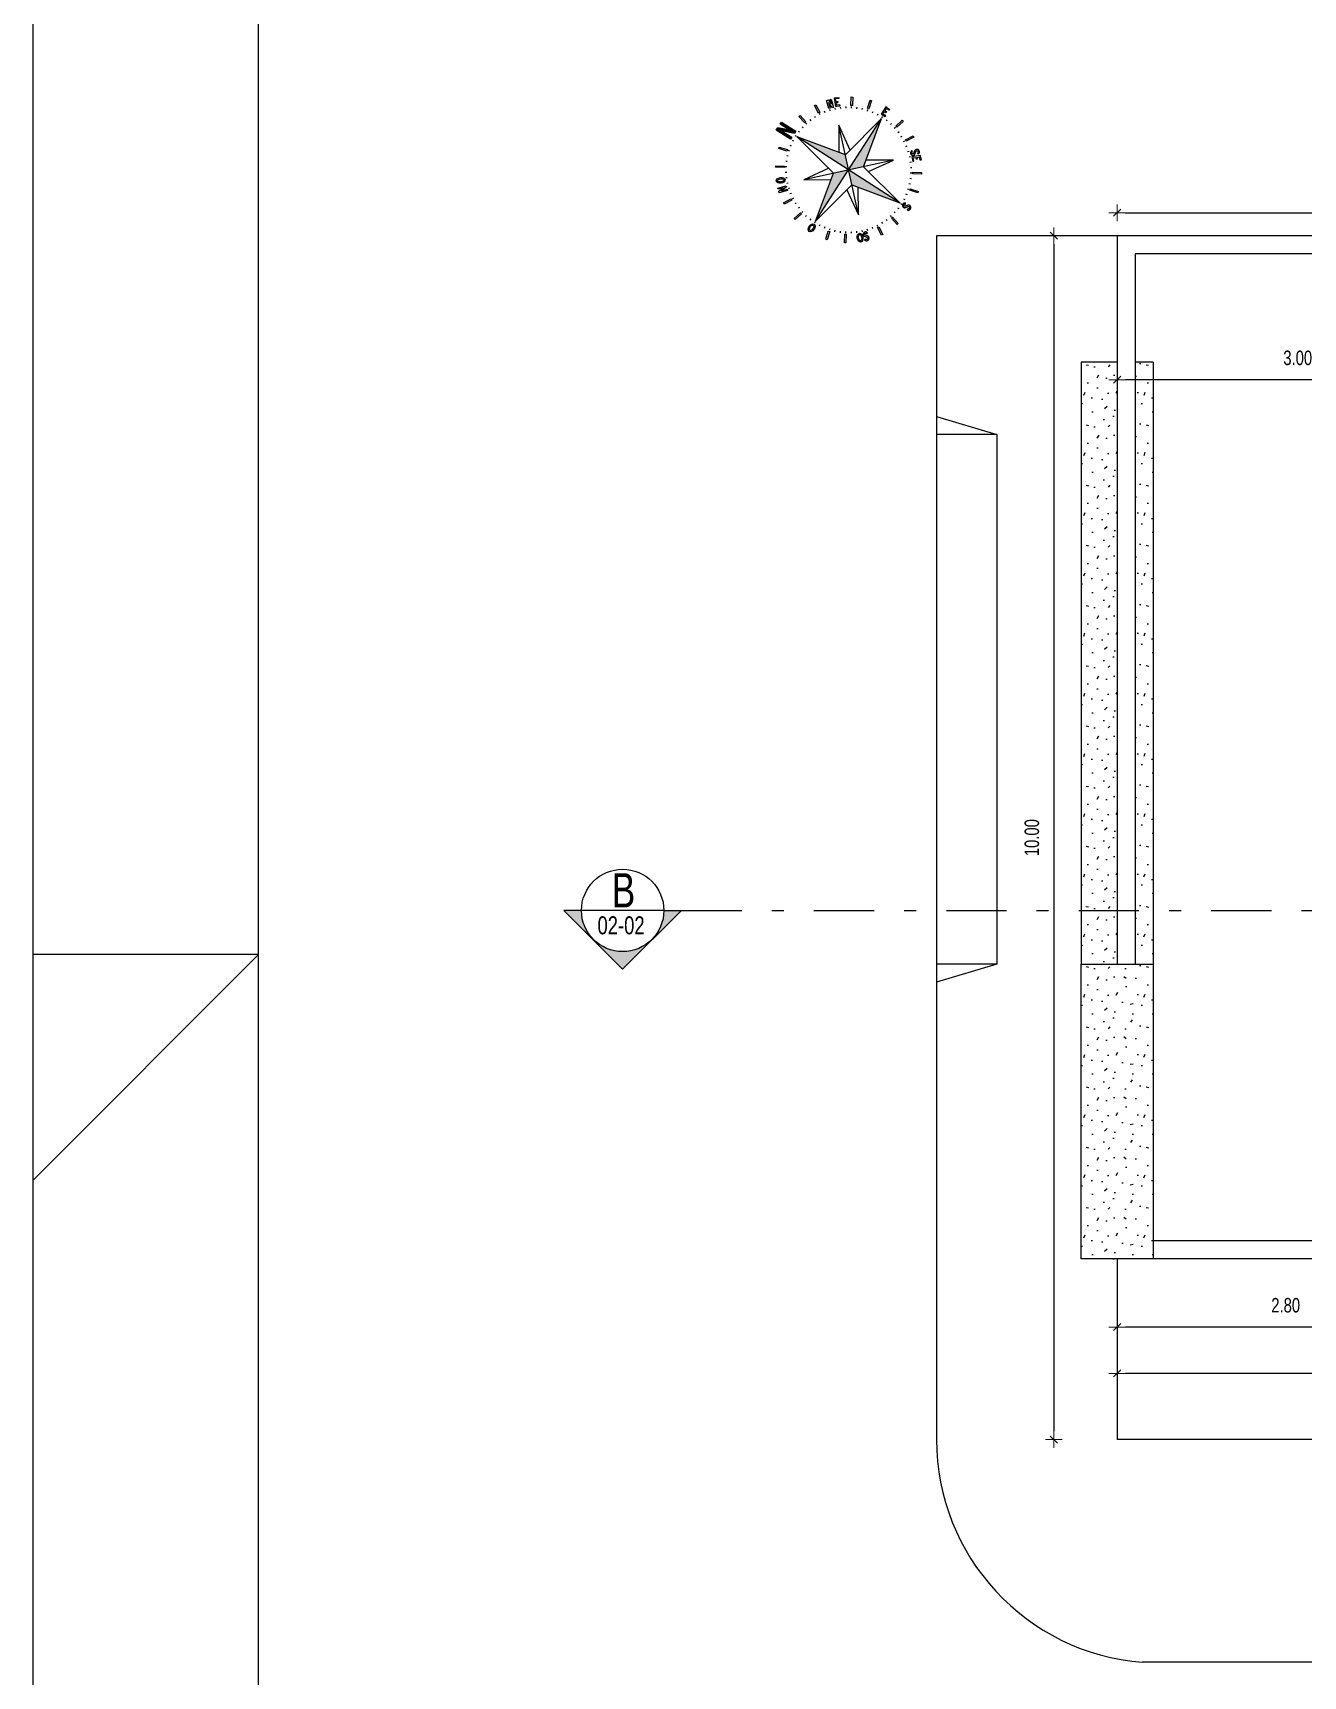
# Model space of a CAD drawing. Extents: x 425 to 531, y 796 to 840.
# Drawn here: x 424.54 to 435.09, y 812.02 to 825.67 of the extents above; entities that cross this region are included whole.
import ezdxf

# ---------------------------------------------------------------- set-up
doc = ezdxf.new("R2010")
doc.units = 0
doc.header["$MEASUREMENT"] = 0
doc.header["$PDSIZE"] = -5
doc.linetypes.add('CONTINU', pattern=[0])
doc.linetypes.add('DASHDOT', pattern=[1, 0.5, -0.25, 0, -0.25])
doc.layers.get('0').update_dxf_attribs({"linetype": 'CONTINUOUS'})
doc.layers.get('Defpoints').update_dxf_attribs({"linetype": 'CONTINUOUS'})
for name, color, linetype in [('AR-TXT', 1, 'CONTINUOUS'), ('LAYER4', 7, 'CONTINUOUS'), ('LAYER5', 8, 'CONTINUOUS'), ('LAYER7', 4, 'CONTINUOUS'), ('TXT', 2, 'CONTINUOUS')]:
    doc.layers.add(name, color=color, linetype=linetype)
doc.layers.add('E-Pen-C', color=4, linetype='CONTINUOUS', lineweight=15)
doc.layers.add('E-Pen-G', color=3, linetype='CONTINUOUS', lineweight=30)
doc.styles.add('F2', font='swisscl.ttf')
doc.dimstyles.new('DIMENSION-1', dxfattribs={"dimtxt": 0.11, "dimasz": 0.07, "dimexe": 1, "dimexo": 0, "dimgap": 0.12, "dimtad": 1, "dimzin": 7, "dimdsep": 46, "dimtxsty": 'F2', "dimblk1": 'TRACO', "dimblk2": 'TRACO', "dimsah": 1, "dimcen": 1, "dimse1": 1, "dimse2": 1, "dimclrd": 256, "dimclre": 256, "dimclrt": 6, "dimadec": 0, "dimazin": 0, "dimtfac": 1, "dimtix": 1, "dimtmove": 2, "dimatfit": 3, "dimldrblk": 'TRACO', "dimfxl": 1, "dimtolj": 1, "dimtzin": 0, "dimarcsym": 0})

# ---------------------------------------------------------------- blocks, each defined once
blk = doc.blocks.new('TRACO')
at = {"layer": 'E-Pen-C'}
for p, q in [((-1, 0), (1, 0)), ((0, 1), (0, -1))]:
    blk.add_line(p, q, dxfattribs=at)
at = {"layer": 'E-Pen-G'}
blk.add_line((-0.42, -0.42), (0.42, 0.42), dxfattribs=at)
blk = doc.blocks.new('*D232')
at = {"color": 4, "lineweight": -2, "transparency": 16777216}
blk.add_line((453.475, 814.532), (433.615, 814.532), dxfattribs=at)
at = {"layer": 'Defpoints', "color": 0, "linetype": 'CONTINU', "transparency": 16777216}
for p in [(433.545, 815.314), (453.545, 815.314), (433.545, 814.532)]:
    blk.add_point(p, dxfattribs=at)
at = {"color": 4, "linetype": 'CONTINU', "lineweight": -2, "transparency": 16777216, "xscale": 0.07, "yscale": 0.07, "zscale": 0.07, "rotation": 180}
blk.add_blockref('TRACO', (433.545, 814.532), dxfattribs=at)
at = {"color": 4, "linetype": 'CONTINU', "lineweight": -2, "transparency": 16777216, "xscale": 0.07, "yscale": 0.07, "zscale": 0.07}
blk.add_blockref('TRACO', (453.545, 814.532), dxfattribs=at)
at = {"color": 4, "linetype": 'CONTINU', "transparency": 16777216, "insert": (443.545, 814.714), "char_height": 0.12, "attachment_point": 5, "style": 'F2'}
blk.add_mtext('\\A1;20.00', dxfattribs=at)
blk = doc.blocks.new('*D233')
at = {"color": 4, "lineweight": -2, "transparency": 16777216}
blk.add_line((436.275, 814.917), (433.615, 814.917), dxfattribs=at)
at = {"layer": 'Defpoints', "color": 0, "linetype": 'CONTINU', "transparency": 16777216}
for p in [(436.345, 815.507), (433.545, 815.314), (433.545, 814.917)]:
    blk.add_point(p, dxfattribs=at)
at = {"color": 4, "linetype": 'CONTINU', "lineweight": -2, "transparency": 16777216, "xscale": 0.07, "yscale": 0.07, "zscale": 0.07, "rotation": 180}
blk.add_blockref('TRACO', (433.545, 814.917), dxfattribs=at)
at = {"color": 4, "linetype": 'CONTINU', "lineweight": -2, "transparency": 16777216, "xscale": 0.07, "yscale": 0.07, "zscale": 0.07}
blk.add_blockref('TRACO', (436.345, 814.917), dxfattribs=at)
at = {"color": 4, "linetype": 'CONTINU', "transparency": 16777216, "insert": (434.945, 815.098), "char_height": 0.12, "attachment_point": 5, "style": 'F2'}
blk.add_mtext('\\A1;2.80', dxfattribs=at)
blk = doc.blocks.new('*D236')
at = {"color": 4, "lineweight": -2, "transparency": 16777216}
blk.add_line((436.475, 822.787), (433.615, 822.787), dxfattribs=at)
at = {"layer": 'Defpoints', "color": 0, "linetype": 'CONTINU', "transparency": 16777216}
for p in [(433.545, 822.787), (436.545, 822.483), (433.545, 822.428)]:
    blk.add_point(p, dxfattribs=at)
at = {"color": 4, "linetype": 'CONTINU', "lineweight": -2, "transparency": 16777216, "xscale": 0.07, "yscale": 0.07, "zscale": 0.07, "rotation": 180}
blk.add_blockref('TRACO', (433.545, 822.787), dxfattribs=at)
at = {"color": 4, "linetype": 'CONTINU', "lineweight": -2, "transparency": 16777216, "xscale": 0.07, "yscale": 0.07, "zscale": 0.07}
blk.add_blockref('TRACO', (436.545, 822.787), dxfattribs=at)
at = {"color": 4, "linetype": 'CONTINU', "transparency": 16777216, "insert": (435.045, 822.968), "char_height": 0.12, "attachment_point": 5, "style": 'F2'}
blk.add_mtext('\\A1;3.00', dxfattribs=at)
blk = doc.blocks.new('*D291')
at = {"color": 4, "linetype": 'Continuous', "lineweight": -2, "transparency": 16777216}
blk.add_line((433.615, 824.174), (453.475, 824.174), dxfattribs=at)
at = {"layer": 'Defpoints', "color": 0, "linetype": 'CONTINU', "transparency": 16777216}
for p in [(453.545, 824.174), (433.545, 823.983), (453.545, 823.983)]:
    blk.add_point(p, dxfattribs=at)
at = {"color": 4, "linetype": 'CONTINU', "lineweight": -2, "transparency": 16777216, "xscale": 0.07, "yscale": 0.07, "zscale": 0.07, "rotation": 180}
blk.add_blockref('TRACO', (433.545, 824.174), dxfattribs=at)
at = {"color": 4, "linetype": 'CONTINU', "lineweight": -2, "transparency": 16777216, "xscale": 0.07, "yscale": 0.07, "zscale": 0.07}
blk.add_blockref('TRACO', (453.545, 824.174), dxfattribs=at)
at = {"color": 4, "linetype": 'CONTINU', "transparency": 16777216, "insert": (443.545, 824.356), "char_height": 0.12, "attachment_point": 5, "style": 'F2'}
blk.add_mtext('\\A1;20.00', dxfattribs=at)
blk = doc.blocks.new('*D296')
at = {"color": 4, "linetype": 'Continuous', "lineweight": -2, "transparency": 16777216}
blk.add_line((433.019, 823.913), (433.019, 814.053), dxfattribs=at)
at = {"layer": 'Defpoints', "color": 0, "linetype": 'CONTINU', "transparency": 16777216}
for p in [(433.258, 823.983), (433.019, 813.983), (433.258, 813.983)]:
    blk.add_point(p, dxfattribs=at)
at = {"color": 4, "linetype": 'CONTINU', "lineweight": -2, "transparency": 16777216, "xscale": 0.07, "yscale": 0.07, "zscale": 0.07}
for p, rotation in [((433.019, 823.983), 90), ((433.019, 813.983), 270)]:
    blk.add_blockref('TRACO', p, dxfattribs=dict(at, rotation=rotation))
at = {"color": 4, "linetype": 'CONTINU', "transparency": 16777216, "insert": (432.837, 818.983), "char_height": 0.12, "attachment_point": 5, "rotation": 90, "style": 'F2'}
blk.add_mtext('\\A1;10.00', dxfattribs=at)
blk = doc.blocks.new('A$C52F82244')
at = {"layer": 'LAYER5'}
blk.add_hatch(color=2, dxfattribs=at).paths.add_polyline_path([(0.5, 0.85), (0, 0.35), (0.15, 0.35, -1), (0.85, 0.35), (1, 0.35)])
at = {"layer": 'LAYER4', "color": 2}
blk.add_line((0.15, 0.35), (0.85, 0.35), dxfattribs=at)
at = {"layer": 'LAYER7', "color": 2}
for p, q in [((0.5, 0.85), (0, 0.35)), ((0.5, 0.85), (1, 0.35)), ((0.15, 0.35), (0, 0.35)), ((0.85, 0.35), (1, 0.35))]:
    blk.add_line(p, q, dxfattribs=at)
blk.add_circle((0.5, 0.35), 0.35, dxfattribs=at)
blk = doc.blocks.new('al-norte')
at = {"layer": 'TXT'}
for points in [[(0.055, 2.221), (-0.065, 2.532), (-0.092, 2.532), (-0.167, 2.532), (-0.167, 2.01), (-0.092, 2.01), (-0.092, 2.379), (0.055, 2.001), (0.131, 2.001), (0.131, 2.531), (0.055, 2.531)], [(0.007, 1.875), (0, 0), (0.333, 0.33)]]:
    blk.add_hatch(color=7, dxfattribs=at).paths.add_polyline_path(points)
h = blk.add_hatch(color=7, dxfattribs=at)
h.paths.add_polyline_path([(0, 0), (0.33, -0.333), (1.875, -0.007)])
h.paths.add_polyline_path([(0, 0), (-0.333, -0.33), (-0.007, -1.875)])
h.paths.add_polyline_path([(0, 0), (-0.33, 0.333), (-1.875, 0.007)])
at = {"layer": 'TXT', "color": 7}
for p, q in [((-0.092, 2.532), (-0.065, 2.532)), ((-0.065, 2.532), (0.055, 2.221)), ((-0.596, 2.16), (-0.551, 2.172)), ((-0.528, 1.906), (-0.596, 2.16)), ((-0.551, 2.172), (-0.483, 1.919)), ((0.055, 2.001), (-0.092, 2.379)), ((-1.662, 1.499), (-1.637, 1.528)), ((-1.637, 1.528), (-1.438, 1.353)), ((-1.135, 1.932), (-1.094, 1.956)), ((-1.003, 1.705), (-1.135, 1.932)), ((-1.083, 1.559), (-1.11, 1.597)), ((-1.094, 1.956), (-0.963, 1.728)), ((-0.963, 1.728), (-1.003, 1.705)), ((-0.943, 1.647), (-0.967, 1.688)), ((-0.796, 1.723), (-0.816, 1.766)), ((-0.643, 1.786), (-0.659, 1.83)), ((-0.483, 1.919), (-0.528, 1.906)), ((-0.485, 1.835), (-0.497, 1.881)), ((-0.323, 1.871), (-0.331, 1.917)), ((0.007, 1.875), (-0.33, 0.333)), ((-0.159, 1.892), (-0.163, 1.938)), ((-0.007, -1.875), (0.007, 1.875)), ((0.007, 1.898), (0.007, 1.945)), ((0.333, 0.33), (0.007, 1.875)), ((0.172, 1.891), (0.176, 1.937)), ((0.336, 1.868), (0.344, 1.915)), ((0.498, 1.832), (0.51, 1.877)), ((0.656, 1.782), (0.672, 1.826)), ((0.808, 1.718), (0.828, 1.76)), ((0.955, 1.641), (0.979, 1.681)), ((1.094, 1.551), (1.121, 1.59)), ((1.343, 1.446), (1.415, 1.635)), ((1.476, 1.683), (1.417, 1.527)), ((1.466, 1.692), (1.476, 1.683)), ((-1.949, 1.106), (-1.925, 1.146)), ((-1.721, 0.975), (-1.949, 1.106)), ((-1.925, 1.146), (-1.698, 1.015)), ((-1.736, 1.416), (-1.711, 1.444)), ((-1.54, 1.244), (-1.736, 1.416)), ((-1.698, 1.015), (-1.721, 0.975)), ((-1.711, 1.444), (-1.702, 1.454)), ((-1.702, 1.454), (-1.546, 1.396)), ((-1.546, 1.396), (-1.662, 1.499)), ((-1.654, 1.393), (-1.515, 1.272)), ((-1.463, 1.324), (-1.654, 1.393)), ((-1.551, 1.094), (-1.59, 1.121)), ((-1.515, 1.272), (-1.54, 1.244)), ((-1.45, 1.225), (-1.486, 1.256)), ((-1.438, 1.353), (-1.463, 1.324)), ((-1.338, 1.347), (-1.371, 1.38)), ((-1.215, 1.459), (-1.245, 1.495)), ((1.225, 1.45), (1.256, 1.486)), ((1.347, 1.338), (1.38, 1.371)), ((1.459, 1.215), (1.495, 1.245)), ((1.538, 1.43), (1.572, 1.393)), ((1.559, 1.083), (1.597, 1.11)), ((1.561, 1.452), (1.596, 1.414)), ((1.596, 1.414), (1.572, 1.393)), ((1.705, 1.003), (1.932, 1.135)), ((1.956, 1.094), (1.728, 0.963)), ((1.932, 1.135), (1.956, 1.094)), ((-2.169, 0.564), (-2.156, 0.609)), ((-1.915, 0.496), (-2.169, 0.564)), ((-2.156, 0.609), (-1.903, 0.541)), ((-1.903, 0.541), (-1.915, 0.496)), ((-1.832, 0.498), (-1.877, 0.51)), ((-1.782, 0.656), (-1.826, 0.672)), ((-1.718, 0.808), (-1.76, 0.828)), ((-1.641, 0.955), (-1.681, 0.979)), ((-0.998, -0.991), (0.998, 0.991)), ((-0.285, 0.538), (-0.991, 0.998)), ((0.991, -0.998), (-0.991, 0.998)), ((-0.991, 0.998), (-0.536, 0.289)), ((0.998, 0.991), (0.289, 0.536)), ((0.538, 0.285), (0.998, 0.991)), ((1.647, 0.943), (1.688, 0.967)), ((1.728, 0.963), (1.705, 1.003)), ((1.723, 0.796), (1.766, 0.816)), ((1.786, 0.643), (1.83, 0.659)), ((-1.898, 0.007), (-1.945, 0.007)), ((-1.891, 0.172), (-1.937, 0.176)), ((-1.868, 0.336), (-1.915, 0.344)), ((-1.875, 0.007), (-0.33, 0.333)), ((-1.875, 0.007), (-0.333, -0.33)), ((-1.875, 0.007), (1.875, -0.007)), ((1.875, -0.007), (0.333, 0.33)), ((1.835, 0.485), (1.881, 0.497)), ((1.871, 0.323), (1.917, 0.331)), ((1.892, 0.159), (1.938, 0.163)), ((1.986, 0.075), (1.986, 0.034)), ((2.246, 0.075), (1.986, 0.075)), ((1.986, 0.034), (1.986, -0.068)), ((2.017, 0.034), (2.1, 0.034)), ((2.017, -0.068), (2.017, 0.034)), ((2.1, 0.034), (2.1, -0.017)), ((2.132, 0.034), (2.214, 0.034)), ((2.132, 0.034), (2.132, -0.017)), ((2.214, -0.068), (2.214, 0.034)), ((2.246, 0.034), (2.246, 0.075)), ((2.246, 0.034), (2.246, -0.068)), ((-2.172, -0.551), (-1.919, -0.483)), ((-1.892, -0.159), (-1.938, -0.163)), ((-1.919, -0.483), (-1.906, -0.528)), ((-1.871, -0.323), (-1.917, -0.331)), ((-1.835, -0.485), (-1.881, -0.497)), ((-0.538, -0.285), (-0.998, -0.991)), ((-0.333, -0.33), (-0.007, -1.875)), ((-0.007, -1.875), (0.33, -0.333)), ((0.33, -0.333), (1.875, -0.007)), ((0.991, -0.998), (0.536, -0.289)), ((1.832, -0.498), (1.877, -0.51)), ((1.868, -0.336), (1.915, -0.344)), ((1.891, -0.172), (1.937, -0.176)), ((1.898, -0.007), (1.945, -0.007)), ((1.903, -0.541), (1.915, -0.496)), ((1.915, -0.496), (2.169, -0.564)), ((1.986, -0.068), (2.017, -0.068)), ((2.132, -0.017), (2.1, -0.017)), ((2.246, -0.068), (2.214, -0.068)), ((-2.16, -0.596), (-2.172, -0.551)), ((-1.906, -0.528), (-2.16, -0.596)), ((-1.956, -1.094), (-1.728, -0.963)), ((-1.705, -1.003), (-1.932, -1.135)), ((-1.786, -0.643), (-1.83, -0.659)), ((-1.723, -0.796), (-1.766, -0.816)), ((-1.728, -0.963), (-1.705, -1.003)), ((-1.647, -0.943), (-1.688, -0.967)), ((-0.998, -0.991), (-0.289, -0.536)), ((0.285, -0.538), (0.991, -0.998)), ((1.641, -0.955), (1.681, -0.979)), ((1.698, -1.015), (1.721, -0.975)), ((1.718, -0.808), (1.76, -0.828)), ((1.721, -0.975), (1.949, -1.106)), ((1.782, -0.656), (1.826, -0.672)), ((2.156, -0.609), (1.903, -0.541)), ((2.169, -0.564), (2.156, -0.609)), ((-1.932, -1.135), (-1.956, -1.094)), ((-1.559, -1.083), (-1.597, -1.11)), ((-1.459, -1.215), (-1.495, -1.245)), ((-1.454, -1.487), (-1.455, -1.494)), ((-1.455, -1.494), (-1.455, -1.502)), ((-1.455, -1.502), (-1.454, -1.51)), ((-1.453, -1.479), (-1.454, -1.487)), ((-1.454, -1.51), (-1.451, -1.525)), ((-1.451, -1.471), (-1.453, -1.479)), ((-1.448, -1.464), (-1.451, -1.471)), ((-1.444, -1.457), (-1.448, -1.464)), ((-1.439, -1.451), (-1.444, -1.457)), ((-1.434, -1.445), (-1.439, -1.451)), ((-1.428, -1.44), (-1.434, -1.445)), ((-1.421, -1.436), (-1.428, -1.44)), ((-1.414, -1.432), (-1.421, -1.436)), ((-1.407, -1.43), (-1.414, -1.432)), ((-1.411, -1.497), (-1.41, -1.49)), ((-1.409, -1.513), (-1.411, -1.497)), ((-1.41, -1.49), (-1.409, -1.486)), ((-1.409, -1.486), (-1.408, -1.483)), ((-1.406, -1.528), (-1.409, -1.513)), ((-1.408, -1.483), (-1.404, -1.476)), ((-1.399, -1.429), (-1.407, -1.43)), ((-1.404, -1.476), (-1.398, -1.471)), ((-1.391, -1.428), (-1.399, -1.429)), ((-1.398, -1.471), (-1.391, -1.467)), ((-1.383, -1.428), (-1.391, -1.428)), ((-1.391, -1.467), (-1.387, -1.466)), ((-1.387, -1.466), (-1.383, -1.465)), ((-1.375, -1.429), (-1.383, -1.428)), ((-1.383, -1.465), (-1.38, -1.465)), ((-1.347, -1.338), (-1.38, -1.371)), ((-1.38, -1.465), (-1.376, -1.467)), ((-1.376, -1.467), (-1.372, -1.468)), ((-1.368, -1.43), (-1.375, -1.429)), ((-1.372, -1.468), (-1.369, -1.471)), ((-1.369, -1.471), (-1.363, -1.476)), ((-1.36, -1.432), (-1.368, -1.43)), ((-1.363, -1.476), (-1.358, -1.482)), ((-1.353, -1.436), (-1.36, -1.432)), ((-1.358, -1.482), (-1.354, -1.489)), ((-1.354, -1.489), (-1.352, -1.496)), ((-1.347, -1.44), (-1.353, -1.436)), ((-1.352, -1.496), (-1.35, -1.503)), ((-1.35, -1.511), (-1.351, -1.527)), ((-1.35, -1.503), (-1.35, -1.511)), ((-1.341, -1.445), (-1.347, -1.44)), ((-1.335, -1.45), (-1.341, -1.445)), ((-1.33, -1.456), (-1.335, -1.45)), ((-1.325, -1.463), (-1.33, -1.456)), ((-1.321, -1.469), (-1.325, -1.463)), ((-1.318, -1.476), (-1.321, -1.469)), ((-1.315, -1.484), (-1.318, -1.476)), ((-1.313, -1.491), (-1.315, -1.484)), ((-1.313, -1.499), (-1.313, -1.491)), ((-1.312, -1.53), (-1.313, -1.499)), ((-1.225, -1.45), (-1.256, -1.486)), ((1.215, -1.459), (1.245, -1.495)), ((1.354, -1.453), (1.278, -1.521)), ((1.299, -1.545), (1.375, -1.476)), ((1.338, -1.347), (1.371, -1.38)), ((1.385, -1.425), (1.354, -1.453)), ((1.375, -1.476), (1.43, -1.538)), ((1.559, -1.619), (1.385, -1.425)), ((1.429, -1.375), (1.428, -1.383)), ((1.428, -1.383), (1.428, -1.391)), ((1.428, -1.391), (1.429, -1.399)), ((1.43, -1.368), (1.429, -1.375)), ((1.429, -1.399), (1.43, -1.407)), ((1.432, -1.36), (1.43, -1.368)), ((1.43, -1.407), (1.432, -1.414)), ((1.436, -1.353), (1.432, -1.36)), ((1.432, -1.414), (1.436, -1.421)), ((1.44, -1.347), (1.436, -1.353)), ((1.436, -1.421), (1.44, -1.428)), ((1.445, -1.341), (1.44, -1.347)), ((1.44, -1.428), (1.445, -1.434)), ((1.45, -1.335), (1.445, -1.341)), ((1.445, -1.434), (1.451, -1.439)), ((1.45, -1.225), (1.486, -1.256)), ((1.456, -1.33), (1.45, -1.335)), ((1.451, -1.439), (1.457, -1.444)), ((1.463, -1.325), (1.456, -1.33)), ((1.457, -1.444), (1.464, -1.448)), ((1.469, -1.321), (1.463, -1.325)), ((1.464, -1.448), (1.471, -1.451)), ((1.465, -1.38), (1.467, -1.376)), ((1.465, -1.383), (1.465, -1.38)), ((1.466, -1.387), (1.465, -1.383)), ((1.467, -1.391), (1.466, -1.387)), ((1.467, -1.376), (1.468, -1.372)), ((1.471, -1.398), (1.467, -1.391)), ((1.468, -1.372), (1.471, -1.369)), ((1.476, -1.318), (1.469, -1.321)), ((1.471, -1.369), (1.476, -1.363)), ((1.476, -1.404), (1.471, -1.398)), ((1.471, -1.451), (1.479, -1.453)), ((1.484, -1.315), (1.476, -1.318)), ((1.476, -1.363), (1.482, -1.358)), ((1.483, -1.408), (1.476, -1.404)), ((1.479, -1.453), (1.487, -1.454)), ((1.482, -1.358), (1.489, -1.354)), ((1.486, -1.409), (1.483, -1.408)), ((1.491, -1.313), (1.484, -1.315)), ((1.49, -1.41), (1.486, -1.409)), ((1.487, -1.454), (1.494, -1.455)), ((1.489, -1.354), (1.496, -1.352)), ((1.497, -1.411), (1.49, -1.41)), ((1.499, -1.313), (1.491, -1.313)), ((1.494, -1.455), (1.502, -1.455)), ((1.496, -1.352), (1.503, -1.35)), ((1.513, -1.409), (1.497, -1.411)), ((1.53, -1.312), (1.499, -1.313)), ((1.502, -1.455), (1.51, -1.454)), ((1.503, -1.35), (1.511, -1.35)), ((1.51, -1.454), (1.525, -1.451)), ((1.511, -1.35), (1.527, -1.351)), ((1.528, -1.406), (1.513, -1.409)), ((1.525, -1.451), (1.555, -1.443)), ((1.527, -1.351), (1.53, -1.312)), ((1.558, -1.4), (1.528, -1.406)), ((1.551, -1.094), (1.59, -1.121)), ((1.555, -1.443), (1.57, -1.44)), ((1.573, -1.397), (1.558, -1.4)), ((1.579, -1.516), (1.564, -1.514)), ((1.565, -1.556), (1.564, -1.514)), ((1.57, -1.44), (1.578, -1.439)), ((1.589, -1.395), (1.573, -1.397)), ((1.578, -1.439), (1.586, -1.439)), ((1.586, -1.439), (1.594, -1.439)), ((1.596, -1.395), (1.589, -1.395)), ((1.594, -1.439), (1.602, -1.44)), ((1.602, -1.513), (1.595, -1.515)), ((1.604, -1.395), (1.596, -1.395)), ((1.602, -1.44), (1.609, -1.442)), ((1.609, -1.51), (1.602, -1.513)), ((1.612, -1.396), (1.604, -1.395)), ((1.609, -1.442), (1.616, -1.446)), ((1.616, -1.506), (1.609, -1.51)), ((1.619, -1.399), (1.612, -1.396)), ((1.616, -1.446), (1.622, -1.451)), ((1.623, -1.501), (1.616, -1.506)), ((1.626, -1.402), (1.619, -1.399)), ((1.622, -1.451), (1.628, -1.457)), ((1.628, -1.495), (1.623, -1.501)), ((1.633, -1.406), (1.626, -1.402)), ((1.628, -1.457), (1.631, -1.465)), ((1.632, -1.488), (1.628, -1.495)), ((1.631, -1.465), (1.633, -1.473)), ((1.633, -1.484), (1.632, -1.488)), ((1.639, -1.41), (1.633, -1.406)), ((1.633, -1.473), (1.634, -1.481)), ((1.634, -1.481), (1.633, -1.484)), ((1.645, -1.416), (1.639, -1.41)), ((1.65, -1.421), (1.645, -1.416)), ((1.649, -1.526), (1.658, -1.513)), ((1.655, -1.428), (1.65, -1.421)), ((1.659, -1.434), (1.655, -1.428)), ((1.658, -1.513), (1.667, -1.5)), ((1.663, -1.441), (1.659, -1.434)), ((1.666, -1.448), (1.663, -1.441)), ((1.669, -1.455), (1.666, -1.448)), ((1.667, -1.5), (1.67, -1.493)), ((1.671, -1.463), (1.669, -1.455)), ((1.67, -1.493), (1.672, -1.485)), ((1.672, -1.47), (1.671, -1.463)), ((1.673, -1.478), (1.672, -1.47)), ((1.672, -1.485), (1.673, -1.478)), ((1.925, -1.146), (1.698, -1.015)), ((1.949, -1.106), (1.925, -1.146)), ((-1.556, -1.565), (-1.514, -1.564)), ((-1.556, -1.565), (-1.555, -1.58)), ((-1.555, -1.58), (-1.553, -1.595)), ((-1.553, -1.595), (-1.549, -1.61)), ((-1.549, -1.61), (-1.544, -1.624)), ((-1.544, -1.624), (-1.54, -1.631)), ((-1.54, -1.631), (-1.536, -1.638)), ((-1.536, -1.638), (-1.532, -1.644)), ((-1.532, -1.644), (-1.526, -1.649)), ((-1.526, -1.649), (-1.513, -1.658)), ((-1.516, -1.579), (-1.514, -1.564)), ((-1.516, -1.587), (-1.516, -1.579)), ((-1.515, -1.595), (-1.516, -1.587)), ((-1.513, -1.602), (-1.515, -1.595)), ((-1.51, -1.609), (-1.513, -1.602)), ((-1.513, -1.658), (-1.5, -1.667)), ((-1.506, -1.616), (-1.51, -1.609)), ((-1.501, -1.623), (-1.506, -1.616)), ((-1.495, -1.628), (-1.501, -1.623)), ((-1.5, -1.667), (-1.493, -1.67)), ((-1.488, -1.632), (-1.495, -1.628)), ((-1.493, -1.67), (-1.485, -1.672)), ((-1.484, -1.633), (-1.488, -1.632)), ((-1.485, -1.672), (-1.478, -1.673)), ((-1.481, -1.634), (-1.484, -1.633)), ((-1.473, -1.633), (-1.481, -1.634)), ((-1.478, -1.673), (-1.47, -1.672)), ((-1.465, -1.631), (-1.473, -1.633)), ((-1.47, -1.672), (-1.463, -1.671)), ((-1.457, -1.628), (-1.465, -1.631)), ((-1.463, -1.671), (-1.455, -1.669)), ((-1.451, -1.622), (-1.457, -1.628)), ((-1.455, -1.669), (-1.448, -1.666)), ((-1.451, -1.525), (-1.443, -1.555)), ((-1.446, -1.616), (-1.451, -1.622)), ((-1.448, -1.666), (-1.441, -1.663)), ((-1.442, -1.609), (-1.446, -1.616)), ((-1.443, -1.555), (-1.44, -1.57)), ((-1.44, -1.602), (-1.442, -1.609)), ((-1.441, -1.663), (-1.434, -1.659)), ((-1.44, -1.57), (-1.439, -1.578)), ((-1.439, -1.594), (-1.44, -1.602)), ((-1.439, -1.578), (-1.439, -1.586)), ((-1.439, -1.586), (-1.439, -1.594)), ((-1.434, -1.659), (-1.428, -1.655)), ((-1.428, -1.655), (-1.421, -1.65)), ((-1.421, -1.65), (-1.416, -1.645)), ((-1.416, -1.645), (-1.41, -1.639)), ((-1.41, -1.639), (-1.406, -1.633)), ((-1.4, -1.558), (-1.406, -1.528)), ((-1.406, -1.633), (-1.402, -1.626)), ((-1.402, -1.626), (-1.399, -1.619)), ((-1.397, -1.573), (-1.4, -1.558)), ((-1.399, -1.619), (-1.396, -1.612)), ((-1.395, -1.589), (-1.397, -1.573)), ((-1.396, -1.612), (-1.395, -1.604)), ((-1.395, -1.596), (-1.395, -1.589)), ((-1.395, -1.604), (-1.395, -1.596)), ((-1.351, -1.527), (-1.312, -1.53)), ((-1.146, -1.925), (-1.015, -1.698)), ((-1.106, -1.949), (-1.146, -1.925)), ((-1.094, -1.551), (-1.121, -1.59)), ((-0.975, -1.721), (-1.106, -1.949)), ((-1.015, -1.698), (-0.975, -1.721)), ((-0.955, -1.641), (-0.979, -1.681)), ((-0.808, -1.718), (-0.828, -1.76)), ((-0.656, -1.782), (-0.672, -1.826)), ((-0.609, -2.156), (-0.541, -1.903)), ((-0.496, -1.915), (-0.564, -2.169)), ((-0.541, -1.903), (-0.496, -1.915)), ((-0.498, -1.832), (-0.51, -1.877)), ((-0.336, -1.868), (-0.344, -1.915)), ((-0.172, -1.891), (-0.176, -1.937)), ((-0.057, -2.012), (-0.06, -2.019)), ((-0.053, -2.005), (-0.057, -2.012)), ((-0.049, -1.999), (-0.053, -2.005)), ((-0.044, -1.993), (-0.049, -1.999)), ((-0.038, -1.988), (-0.044, -1.993)), ((-0.032, -1.983), (-0.038, -1.988)), ((-0.025, -1.979), (-0.032, -1.983)), ((-0.018, -1.975), (-0.025, -1.979)), ((-0.011, -1.973), (-0.018, -1.975)), ((-0.017, -2.021), (-0.015, -2.018)), ((-0.015, -2.018), (-0.012, -2.015)), ((-0.012, -2.015), (-0.01, -2.013)), ((-0.003, -1.972), (-0.011, -1.973)), ((-0.01, -2.013), (-0.006, -2.011)), ((-0.007, -1.898), (-0.007, -1.945)), ((-0.006, -2.011), (-0.002, -2.01)), ((0.005, -1.971), (-0.003, -1.972)), ((-0.002, -2.01), (0.002, -2.009)), ((0.002, -2.009), (0.01, -2.009)), ((0.013, -1.971), (0.005, -1.971)), ((0.01, -2.009), (0.018, -2.01)), ((0.02, -1.972), (0.013, -1.971)), ((0.018, -2.01), (0.025, -2.012)), ((0.028, -1.974), (0.02, -1.972)), ((0.025, -2.012), (0.032, -2.016)), ((0.036, -1.976), (0.028, -1.974)), ((0.032, -2.016), (0.038, -2.02)), ((0.043, -1.978), (0.036, -1.976)), ((0.05, -1.982), (0.043, -1.978)), ((0.056, -1.986), (0.05, -1.982)), ((0.053, -2.038), (0.084, -2.014)), ((0.062, -1.991), (0.056, -1.986)), ((0.084, -2.014), (0.062, -1.991)), ((0.159, -1.892), (0.163, -1.938)), ((0.323, -1.871), (0.331, -1.917)), ((0.483, -1.919), (0.528, -1.906)), ((0.551, -2.172), (0.483, -1.919)), ((0.485, -1.835), (0.497, -1.881)), ((0.528, -1.906), (0.596, -2.16)), ((0.643, -1.786), (0.659, -1.83)), ((0.796, -1.723), (0.816, -1.766)), ((0.943, -1.647), (0.967, -1.688)), ((0.963, -1.728), (1.003, -1.705)), ((1.094, -1.956), (0.963, -1.728)), ((1.003, -1.705), (1.135, -1.932)), ((1.083, -1.559), (1.11, -1.597)), ((1.135, -1.932), (1.094, -1.956)), ((1.278, -1.521), (1.299, -1.545)), ((1.43, -1.538), (1.393, -1.572)), ((1.414, -1.596), (1.393, -1.572)), ((1.452, -1.561), (1.414, -1.596)), ((1.431, -1.691), (1.507, -1.623)), ((1.452, -1.715), (1.431, -1.691)), ((1.452, -1.561), (1.507, -1.623)), ((1.528, -1.646), (1.452, -1.715)), ((1.528, -1.646), (1.559, -1.619)), ((1.565, -1.556), (1.58, -1.555)), ((1.587, -1.516), (1.579, -1.516)), ((1.58, -1.555), (1.595, -1.553)), ((1.595, -1.515), (1.587, -1.516)), ((1.595, -1.553), (1.61, -1.549)), ((1.61, -1.549), (1.624, -1.544)), ((1.624, -1.544), (1.631, -1.54)), ((1.631, -1.54), (1.638, -1.536)), ((1.638, -1.536), (1.644, -1.532)), ((1.644, -1.532), (1.649, -1.526)), ((-0.564, -2.169), (-0.609, -2.156)), ((-0.071, -2.206), (-0.04, -2.176)), ((-0.071, -2.206), (-0.06, -2.216)), ((-0.062, -2.027), (-0.063, -2.035)), ((-0.063, -2.035), (-0.063, -2.043)), ((-0.063, -2.043), (-0.062, -2.05)), ((-0.06, -2.019), (-0.062, -2.027)), ((-0.062, -2.05), (-0.06, -2.058)), ((-0.06, -2.058), (-0.058, -2.065)), ((-0.06, -2.216), (-0.048, -2.226)), ((-0.058, -2.065), (-0.054, -2.072)), ((-0.054, -2.072), (-0.05, -2.079)), ((-0.05, -2.079), (-0.045, -2.085)), ((-0.048, -2.226), (-0.035, -2.234)), ((-0.045, -2.085), (-0.039, -2.091)), ((-0.031, -2.189), (-0.04, -2.176)), ((-0.039, -2.091), (-0.034, -2.096)), ((-0.035, -2.234), (-0.021, -2.241)), ((-0.034, -2.096), (-0.021, -2.105)), ((-0.026, -2.194), (-0.031, -2.189)), ((-0.02, -2.199), (-0.026, -2.194)), ((-0.021, -2.105), (0.005, -2.121)), ((-0.021, -2.241), (-0.014, -2.244)), ((-0.02, -2.037), (-0.019, -2.029)), ((-0.019, -2.045), (-0.02, -2.037)), ((-0.014, -2.203), (-0.02, -2.199)), ((-0.019, -2.029), (-0.017, -2.021)), ((-0.017, -2.048), (-0.019, -2.045)), ((-0.015, -2.051), (-0.017, -2.048)), ((-0.01, -2.057), (-0.015, -2.051)), ((-0.007, -2.207), (-0.014, -2.203)), ((-0.014, -2.244), (-0.007, -2.246)), ((0.002, -2.067), (-0.01, -2.057)), ((0.001, -2.209), (-0.007, -2.207)), ((-0.007, -2.246), (0.001, -2.247)), ((0.009, -2.21), (0.001, -2.209)), ((0.001, -2.247), (0.009, -2.247)), ((0.014, -2.077), (0.002, -2.067)), ((0.005, -2.121), (0.018, -2.13)), ((0.017, -2.21), (0.009, -2.21)), ((0.009, -2.247), (0.024, -2.245)), ((0.039, -2.095), (0.014, -2.077)), ((0.025, -2.208), (0.017, -2.21)), ((0.018, -2.13), (0.024, -2.136)), ((0.024, -2.136), (0.029, -2.141)), ((0.024, -2.245), (0.04, -2.242)), ((0.028, -2.207), (0.025, -2.208)), ((0.031, -2.205), (0.028, -2.207)), ((0.029, -2.141), (0.035, -2.147)), ((0.037, -2.199), (0.031, -2.205)), ((0.035, -2.147), (0.039, -2.154)), ((0.041, -2.192), (0.037, -2.199)), ((0.038, -2.02), (0.043, -2.026)), ((0.051, -2.104), (0.039, -2.095)), ((0.039, -2.154), (0.043, -2.161)), ((0.04, -2.242), (0.047, -2.239)), ((0.044, -2.184), (0.041, -2.192)), ((0.043, -2.026), (0.053, -2.038)), ((0.043, -2.161), (0.045, -2.168)), ((0.045, -2.176), (0.044, -2.184)), ((0.045, -2.168), (0.045, -2.176)), ((0.047, -2.239), (0.054, -2.236)), ((0.063, -2.113), (0.051, -2.104)), ((0.054, -2.236), (0.06, -2.231)), ((0.06, -2.231), (0.065, -2.226)), ((0.069, -2.119), (0.063, -2.113)), ((0.065, -2.226), (0.07, -2.219)), ((0.074, -2.125), (0.069, -2.119)), ((0.07, -2.219), (0.074, -2.213)), ((0.078, -2.131), (0.074, -2.125)), ((0.074, -2.213), (0.077, -2.206)), ((0.077, -2.206), (0.08, -2.199)), ((0.081, -2.138), (0.078, -2.131)), ((0.08, -2.199), (0.083, -2.191)), ((0.084, -2.145), (0.081, -2.138)), ((0.083, -2.191), (0.085, -2.184)), ((0.086, -2.153), (0.084, -2.145)), ((0.085, -2.184), (0.086, -2.176)), ((0.086, -2.161), (0.086, -2.153)), ((0.087, -2.168), (0.086, -2.161)), ((0.086, -2.176), (0.087, -2.168)), ((0.596, -2.16), (0.551, -2.172))]:
    blk.add_line(p, q, dxfattribs=at)
for points in [[(-0.092, 2.379), (-0.092, 2.01), (-0.167, 2.01), (-0.167, 2.532), (-0.092, 2.532)], [(0.055, 2.221), (0.055, 2.531), (0.131, 2.531), (0.131, 2.001), (0.055, 2.001)], [(1.415, 1.635), (1.292, 1.498), (1.264, 1.523), (1.438, 1.717), (1.466, 1.692)], [(1.417, 1.527), (1.52, 1.643), (1.549, 1.617), (1.372, 1.42), (1.343, 1.446)], [(1.646, 1.528), (1.619, 1.559), (1.425, 1.385), (1.453, 1.354)], [(1.646, 1.528), (1.715, 1.452), (1.691, 1.431), (1.623, 1.507)], [(1.453, 1.354), (1.521, 1.278), (1.545, 1.299), (1.476, 1.375)], [(1.476, 1.375), (1.538, 1.43)], [(1.561, 1.452), (1.623, 1.507)]]:
    blk.add_lwpolyline(points, dxfattribs=at)
for points in [[(0.564, 2.169), (0.609, 2.156), (0.541, 1.903), (0.496, 1.915)], [(1.106, 1.949), (1.146, 1.925), (1.015, 1.698), (0.975, 1.721)], [(2.16, 0.596), (2.172, 0.551), (1.919, 0.483), (1.906, 0.528)]]:
    blk.add_lwpolyline(points, close=True, dxfattribs=at)
for centre, major_axis in [((-1.391, 1.585), (-0.089, 0.105)), ((-2.109, 0.002), (-0.138, 0.003)), ((-1.563, -1.416), (-0.104, -0.09))]:
    blk.add_ellipse(centre, major_axis=major_axis, ratio=0.637019, dxfattribs=at)
for points in [[(-1.455, 1.661), (-1.459, 1.657), (-1.463, 1.651), (-1.464, 1.626), (-1.461, 1.608), (-1.436, 1.557), (-1.403, 1.524), (-1.353, 1.502), (-1.337, 1.504), (-1.324, 1.511), (-1.319, 1.517), (-1.319, 1.553), (-1.327, 1.58), (-1.361, 1.628), (-1.385, 1.648), (-1.428, 1.668), (-1.444, 1.666), (-1.453, 1.662), (-1.454, 1.661), (-1.455, 1.661)], [(-2.208, 0.004), (-2.208, -0.001), (-2.206, -0.008), (-2.188, -0.025), (-2.172, -0.034), (-2.118, -0.05), (-2.071, -0.047), (-2.022, -0.024), (-2.012, -0.011), (-2.009, 0.004), (-2.01, 0.012), (-2.037, 0.036), (-2.063, 0.047), (-2.121, 0.053), (-2.153, 0.049), (-2.195, 0.029), (-2.205, 0.016), (-2.208, 0.007), (-2.208, 0.006), (-2.208, 0.004)], [(-1.638, -1.481), (-1.634, -1.484), (-1.628, -1.488), (-1.603, -1.489), (-1.586, -1.486), (-1.534, -1.46), (-1.502, -1.427), (-1.481, -1.376), (-1.483, -1.36), (-1.49, -1.347), (-1.497, -1.342), (-1.533, -1.343), (-1.559, -1.352), (-1.607, -1.386), (-1.627, -1.411), (-1.645, -1.454), (-1.644, -1.47), (-1.639, -1.478), (-1.639, -1.48), (-1.638, -1.481)]]:
    blk.add_open_spline(points, degree=3, knots=[0, 0, 0, 0, 0.588202, 0.588202, 1.176405, 1.176405, 2.227826, 2.227826, 3.009715, 3.009715, 3.791604, 3.791604, 4.573494, 4.573494, 5.355383, 5.355383, 6.13445, 6.13445, 6.283185, 6.283185, 6.283185, 6.283185], dxfattribs=at)

msp = doc.modelspace()

# ---------------------------------------------------------------- hatches: boundary and pattern name
at = {"linetype": 'Continuous'}
h = msp.add_hatch(dxfattribs=at)
h.set_pattern_fill('STIP2', color=8, scale=0.5, angle=-90, style=0, pattern_type=2)
h.set_pattern_definition([(270, (0.435, -0.045), (0.5, -8e-17), [0, -0.5]), (270, (0.355, -0.105), (0.5, -8e-17), [0, -0.5]), (270, (0.235, -0.08), (0.5, -8e-17), [0, -0.5]), (270, (0.12, -0.255), (0.5, -8e-17), [0, -0.5]), (270, (0.3, -0.24), (0.5, -8e-17), [0, -0.5]), (270, (0.42, -0.375), (0.5, -8e-17), [0, -0.5]), (270, (0.455, -0.2), (0.5, -8e-17), [0, -0.5]), (270, (0.25, -0.41), (0.5, -8e-17), [0, -0.5]), (270, (0.09, -0.385), (0.5, -8e-17), [0, -0.5]), (270, (0.015, -0.015), (0.5, -8e-17), [0, -0.5]), (270, (0.115, -0.105), (0.5, -8e-17), [0, -0.5]), (270, (0.02, -0.175), (0.5, -8e-17), [0, -0.5]), (270, (0.34, -0.48), (0.5, -8e-17), [0, -0.5]), (270, (0.215, -0.32), (0.5, -8e-17), [0, -0.5]), (270, (0.38, -0.28), (0.5, -8e-17), [0, -0.5]), (270, (0.335, -0.365), (0.5, -8e-17), [0, -0.5]), (270, (0.2, -0.185), (0.5, -8e-17), [0, -0.5]), (270, (0.47, -0.325), (0.5, -8e-17), [0, -0.5]), (270, (0.175, -0.48), (0.5, -8e-17), [0, -0.5]), (270, (0.025, -0.465), (0.5, -8e-17), [0, -0.5]), (345.9638, (0.285, -0.09), (-1.500000273, 0.499999029), [0.0206155, -2.0409375]), (239.0362, (0.39, -0.175), (1.000001242, 1.499999011), [0.029155, -2.886321]), (248.1986, (0.275, -0.32), (-0.499999955, -1.5000001365), [0.026926, -2.6656565]), (59.0362, (0.035, -0.325), (-1.000001242, -1.499999011), [0.029155, -2.886321]), (323.1301, (0.1, -0.17), (1.499999959, -1.000000062), [0.025, -2.475]), (225, (0.46, -0.435), (-2e-16, -0.50000015), [0.0282845, -0.6788225]), (11.3099, (0.15, -0.4), (2.000000376, 0.499998816), [0.025495, -2.5240145]), (233.1301, (0.17, -0.03), (-1.000000062, -1.499999959), [0.025, -2.475]), (225, (0.485, -0.09), (-2e-16, -0.50000015), [0.021213, -0.6858935])])
h.paths.add_polyline_path([(433.545, 822.933), (433.245, 822.933), (433.245, 818.379), (433.545, 818.379)])
h.paths.add_polyline_path([(433.845, 822.933), (433.695, 822.933), (433.695, 818.379), (433.845, 818.379)])
h.paths.add_polyline_path([(433.545, 818.379), (433.245, 818.379), (433.245, 817.933), (433.545, 817.933)])
h.paths.add_polyline_path([(433.845, 818.379), (433.695, 818.379), (433.695, 817.933), (433.845, 817.933)])
h.paths.add_polyline_path([(433.845, 817.933), (433.245, 817.933), (433.245, 815.483), (433.845, 815.483)])

# ---------------------------------------------------------------- linework, layer by layer
at = {"color": 8, "linetype": 'Continuous', "ltscale": 0.35}
for p, q in [((433.545, 823.983), (432.045, 823.983)), ((432.045, 823.983), (432.045, 813.983)), ((432.545, 822.333), (432.545, 817.933)), ((433.545, 815.483), (433.545, 813.983)), ((453.395, 813.983), (433.545, 813.983)), ((453.545, 812.133), (433.756, 812.133))]:
    msp.add_line(p, q, dxfattribs=at)
at = {"color": 7, "linetype": 'Continuous', "ltscale": 0.35}
for p, q in [((453.545, 823.983), (433.545, 823.983)), ((433.545, 823.983), (433.545, 817.933)), ((453.395, 823.833), (433.695, 823.833)), ((433.695, 823.833), (433.695, 817.933)), ((433.545, 822.933), (433.245, 822.933)), ((433.245, 822.933), (433.245, 817.933)), ((433.845, 822.933), (433.695, 822.933)), ((433.845, 822.933), (433.845, 817.933)), ((436.345, 815.633), (433.845, 815.633)), ((436.345, 815.483), (433.545, 815.483))]:
    msp.add_line(p, q, dxfattribs=at)
at = {"color": 8, "linetype": 'CONTINU'}
for p, q in [((432.045, 822.483), (432.545, 822.333)), ((432.545, 822.333), (432.045, 822.333)), ((432.545, 817.933), (432.045, 817.933)), ((432.545, 817.933), (432.045, 817.783))]:
    msp.add_line(p, q, dxfattribs=at)
at = {"color": 2, "linetype": 'DASHDOT'}
msp.add_line((429.926, 818.379), (456.189, 818.379), dxfattribs=at)
at = {"color": 2, "linetype": 'Continuous'}
for q in [(424.538, 816.136), (424.538, 818.011)]:
    msp.add_line((426.413, 818.011), q, dxfattribs=at)
msp.add_lwpolyline([(424.538, 795.736), (472.097, 795.736), (472.097, 840.286), (424.538, 840.286)], close=True, dxfattribs=at)
at = {"color": 1, "linetype": 'Continuous'}
msp.add_lwpolyline([(426.413, 839.536), (471.347, 839.536), (471.347, 796.486), (426.413, 796.486)], close=True, dxfattribs=at)
at = {"color": 7, "linetype": 'Continuous', "ltscale": 0.35}
msp.add_lwpolyline([(433.245, 817.933), (433.845, 817.933), (433.845, 815.483), (433.245, 815.483)], close=True, dxfattribs=at)
at = {"color": 8, "linetype": 'CONTINU'}
msp.add_arc((433.9, 813.983), 1.856, 180, 265.5377, dxfattribs=at)

# ---------------------------------------------------------------- block references
at = {"layer": 'AR-TXT', "xscale": 0.2705490444003645, "yscale": 0.2705490444003645, "zscale": 0.2705490444003645, "rotation": 57.49169400448202}
msp.add_blockref('al-norte', (431.314, 824.53), dxfattribs=at)
at = {"layer": 'LAYER4', "color": 2, "xscale": 0.9777354252492295, "yscale": 0.9777354252492295, "zscale": 0.9777354252492295, "rotation": 180}
msp.add_blockref('A$C52F82244', (429.926, 818.721), dxfattribs=at)

# ---------------------------------------------------------------- texts
at = {"color": 7, "style": 'F2'}
for s, height, p in [('B', 0.285, (429.347, 818.403)), ('02-02', 0.1494, (429.228, 818.18))]:
    msp.add_text(s, height=height, dxfattribs=at).set_placement(p)

# ---------------------------------------------------------------- dimensions: what is measured, and where the dimension line sits
at = {"color": 8, "linetype": 'CONTINU'}
for base, p1, p2, picture, middle in [((453.545, 824.174), (433.545, 823.983), (453.545, 823.983), '*D291', (443.545, 824.356)), ((433.545, 822.787), (436.545, 822.483), (433.545, 822.428), '*D236', (435.045, 822.968)), ((433.545, 814.917), (436.345, 815.507), (433.545, 815.314), '*D233', (434.945, 815.098)), ((433.545, 814.532), (453.545, 815.314), (433.545, 815.314), '*D232', (443.545, 814.714))]:
    dim = msp.add_linear_dim(base=base, p1=p1, p2=p2, dimstyle='DIMENSION-1', override={"dimtxt": 0.12, "dimclrd": 4, "dimclrt": 4, "dimfxl": 0.1, "dimfxlon": 1}, dxfattribs=at)
    dim.commit()
    dim.dimension.update_dxf_attribs({"geometry": picture, "text_midpoint": middle})
dim = msp.add_linear_dim(base=(433.019, 813.983), p1=(433.258, 823.983), p2=(433.258, 813.983), angle=90, dimstyle='DIMENSION-1', override={"dimtxt": 0.12, "dimclrd": 4, "dimclrt": 4, "dimfxl": 0.1, "dimfxlon": 1}, dxfattribs=at)
dim.commit()
dim.dimension.update_dxf_attribs({"geometry": '*D296', "text_midpoint": (432.837, 818.983)})

doc.saveas('drawing.dxf')
